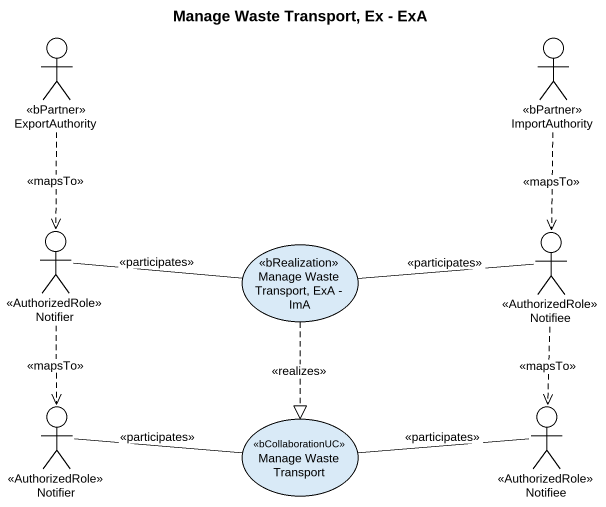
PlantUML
@startuml
title Manage Waste Transport, Ex - ExA
actor ExportAuthority <<bPartner>>
actor ImportAuthority <<bPartner>>
actor Notifier <<AuthorizedRole>>
actor Notifiee <<AuthorizedRole>>
usecase "Manage Waste Transport, ExA - ImA" as Manage_Waste_Transport_ExA <<bRealization>>
actor "Notifier" as Notifier_2 <<AuthorizedRole>>
usecase "Manage Waste Transport" as Manage_Waste_Transport <<bCollaborationUC>>
actor "Notifiee" as Notifiee_2 <<AuthorizedRole>>
ExportAuthority ..> Notifier : <<mapsTo>>
ImportAuthority ..> Notifiee : <<mapsTo>>
Notifier -right- Manage_Waste_Transport_ExA : <<participates>>
Notifier ..> Notifier_2 : <<mapsTo>>
Notifiee -left- Manage_Waste_Transport_ExA : <<participates>>
Notifiee ..> Notifiee_2 : <<mapsTo>>
Manage_Waste_Transport_ExA ..|> Manage_Waste_Transport : <<realizes>>
Notifier_2 -right- Manage_Waste_Transport : <<participates>>
Notifiee_2 -left- Manage_Waste_Transport : <<participates>>
@enduml
